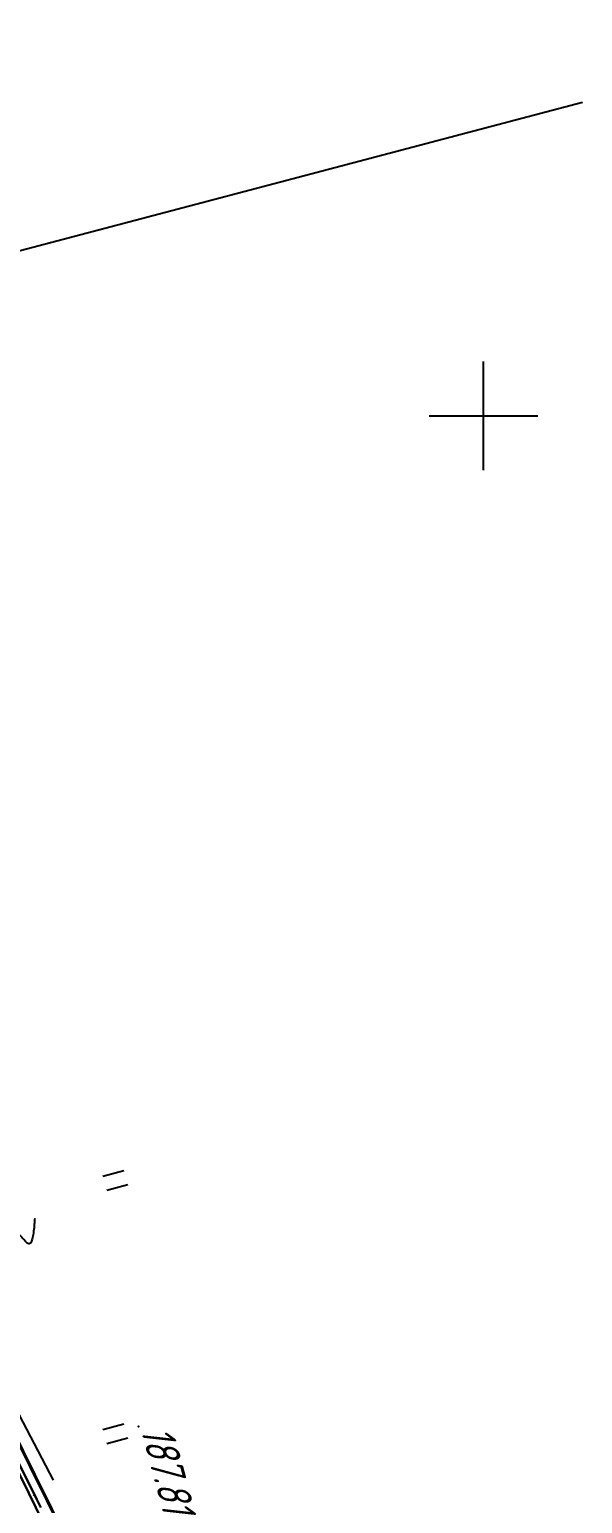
# Model space of a CAD drawing. Header units: millimetres. Extents: x -698 to 8131, y -704 to 4503.
# Drawn here: x 6655.8 to 6716.9, y 1940.6 to 2103.5 of the extents above; entities that cross this region are included whole.
import ezdxf

# ---------------------------------------------------------------- set-up
doc = ezdxf.new("R2010")
doc.units = ezdxf.units.MM
doc.linetypes.add('CONTI', pattern=[0])
for name, color, linetype in [('_Ростелеком', 6, 'Continuous'), ('GOR_BDEFAULT', 212, 'CONTI'), ('PI_OTDEFAULT', 172, 'CONTI'), ('PI_TTDEFAULT', 5, 'CONTI'), ('PLN_O', 7, 'CONTI'), ('SETKR', 2, 'CONTI'), ('ZAPSKDEFAULT', 7, 'CONTI')]:
    doc.layers.add(name, color=color, linetype=linetype)
doc.layers.add('КОПИЯ_ОСЬ_13_ОТКОСЫ', color=7, linetype='Continuous', lineweight=30)
doc.styles.add('eskd', font='isocpeui.ttf', dxfattribs={"width": 1.2})
doc.styles.add('STYLE1', font='isocpeui.ttf', dxfattribs={"width": 0.9})
doc.linetypes.add('кабель_связи_проект.', pattern='A,10,-1,["/",STYLE1,S=3,R=0,X=0,Y=-1.5],-4.1', length=15.1)

# ---------------------------------------------------------------- blocks, each defined once
blk = doc.blocks.new('BL_333')
at = {"color": 0}
for p, q in [((0, -6), (0, 6)), ((-6, 0), (6, 0))]:
    blk.add_line(p, q, dxfattribs=at)
blk = doc.blocks.new('BL_2011')
at = {"color": 0}
for p, q in [((0, 0), (0, 2.4)), ((1.6, 0), (1.6, 2.4))]:
    blk.add_line(p, q, dxfattribs=at)

msp = doc.modelspace()

# ---------------------------------------------------------------- linework, layer by layer
at = {"linetype": 'Continuous'}
msp.add_line((6716.87, 2095.45), (6519, 2043.17), dxfattribs=at)
at = {"layer": '_Ростелеком', "linetype": 'кабель_связи_проект.', "ltscale": 0.25}
msp.add_lwpolyline([(6672.52, 1911.19, 0.35, 0.35, 0), (6655.74, 1945.11, 0.35, 0.35, 0), (6643.12, 1970.84, 0.35, 0.35, 0), (6634.13, 1996.98, 0.35, 0.35, 0), (6619.46, 2027.85, 0.35, 0.35, 0), (6600.55, 2066.98, 0.35, 0.35, 0), (6586.81, 2094.74, 0.35, 0.35, 0), (6568.71, 2123.46, 0.35, 0.35, 0), (6553.88, 2153.14, 0.35, 0.35, 0), (6537.88, 2184.98, 0.35, 0.35, 0), (6524.26, 2212.44, 0.35, 0.35, 0), (6508.98, 2242.27, 0.35, 0.35, 0), (6496.85, 2266.47, 0.35, 0.35, 0), (6474.95, 2317.9, 0.35, 0.35, 0), (6465.47, 2351.54, 0.35, 0.35, 0), (6459.37, 2380.69, 0.35, 0.35, 0), (6453.06, 2415.3, 0.35, 0.35, 0), (6446.3, 2457.2, 0.35, 0.35, 0), (6441.7, 2495.22, 0.35, 0.35, 0), (6438.79, 2530.34, 0.35, 0.35, 0), (6435.76, 2573.92, 0.35, 0.35, 0), (6434.32, 2613.01, 0.35, 0.35, 0)], format="xyseb", dxfattribs=at)
at = {"layer": 'GOR_BDEFAULT', "color": 212, "elevation": 188, "flags": 128}
msp.add_lwpolyline([(6656.4, 1972.13), (6656.39, 1971.99), (6656.38, 1971.84), (6656.37, 1971.67), (6656.35, 1971.49), (6656.33, 1971.3), (6656.32, 1971.11), (6656.3, 1970.92), (6656.27, 1970.72), (6656.25, 1970.54), (6656.22, 1970.35), (6656.19, 1970.18), (6656.16, 1970.02), (6656.13, 1969.87), (6656.09, 1969.74), (6656.05, 1969.62), (6656.01, 1969.53), (6655.97, 1969.46), (6655.92, 1969.41), (6655.87, 1969.37), (6655.82, 1969.35), (6655.78, 1969.34), (6655.73, 1969.35), (6655.68, 1969.36), (6655.63, 1969.38), (6655.58, 1969.41), (6655.54, 1969.45), (6655.49, 1969.48), (6655.45, 1969.52), (6655.41, 1969.56), (6655.38, 1969.59), (6655.18, 1969.81), (6655.12, 1969.89), (6655.06, 1969.97), (6655, 1970.05), (6654.92, 1970.13), (6654.83, 1970.22), (6646.98, 1976.73)], dxfattribs=at)
at = {"layer": 'PI_TTDEFAULT', "color": 5}
msp.add_point((6667.84, 1949.16, 187.81), dxfattribs=at)
at = {"layer": 'PLN_O'}
msp.add_line((6651.01, 1957.38), (6658.45, 1943.22), dxfattribs=at)
at = {"layer": 'КОПИЯ_ОСЬ_13_ОТКОСЫ'}
for points in [[(6495.95, 2266.05), (6496.36, 2265.14), (6498.54, 2260.67), (6501.85, 2253.97), (6506.53, 2244.59), (6511.04, 2235.66), (6515.18, 2227.45), (6528.58, 2200.6), (6541.84, 2173.69), (6594.91, 2066.07), (6605.05, 2045.57), (6608.2, 2039.13), (6611.34, 2032.69), (6614.66, 2025.81), (6621.28, 2012.09), (6633.64, 1986.63), (6638.04, 1977.65), (6655.75, 1941.78), (6668.93, 1914.81)], [(6541.84, 2173.69), (6594.91, 2066.07), (6605.05, 2045.57), (6608.2, 2039.13), (6611.34, 2032.69), (6614.66, 2025.81), (6621.28, 2012.09), (6633.64, 1986.63), (6638.04, 1977.65), (6655.75, 1941.78), (6668.93, 1914.81)], [(6569.18, 2120.28), (6578.08, 2102.37), (6586.95, 2084.44), (6595.74, 2066.48), (6604.57, 2048.53), (6608.94, 2039.49), (6613.27, 2030.44), (6621.73, 2012.3), (6630.46, 1994.31), (6634.14, 1986.87), (6638.55, 1977.89), (6638.98, 1976.99), (6642.51, 1969.81), (6643.83, 1967.11), (6644.26, 1966.21), (6650.44, 1953.65), (6653.08, 1948.26), (6654.85, 1944.67), (6656.62, 1941.09), (6657.07, 1940.19)], [(6656.39, 1941.56), (6656.25, 1941.49)]]:
    msp.add_lwpolyline(points, dxfattribs=at)

# ---------------------------------------------------------------- block references
at = {"layer": 'SETKR', "color": 82}
msp.add_blockref('BL_333', (6705.93, 2060.83), dxfattribs=at)
at = {"layer": 'ZAPSKDEFAULT', "color": 7, "rotation": 285}
for p in [(6663.93, 1976.83), (6663.93, 1948.83)]:
    msp.add_blockref('BL_2011', p, dxfattribs=at)

# ---------------------------------------------------------------- texts
at = {"layer": 'PI_OTDEFAULT', "color": 172, "style": 'eskd', "oblique": 10, "width": 0.8}
msp.add_text('187.81', height=3.5, rotation=285, dxfattribs=at).set_placement((6668.06, 1948.88))

doc.saveas('drawing.dxf')
